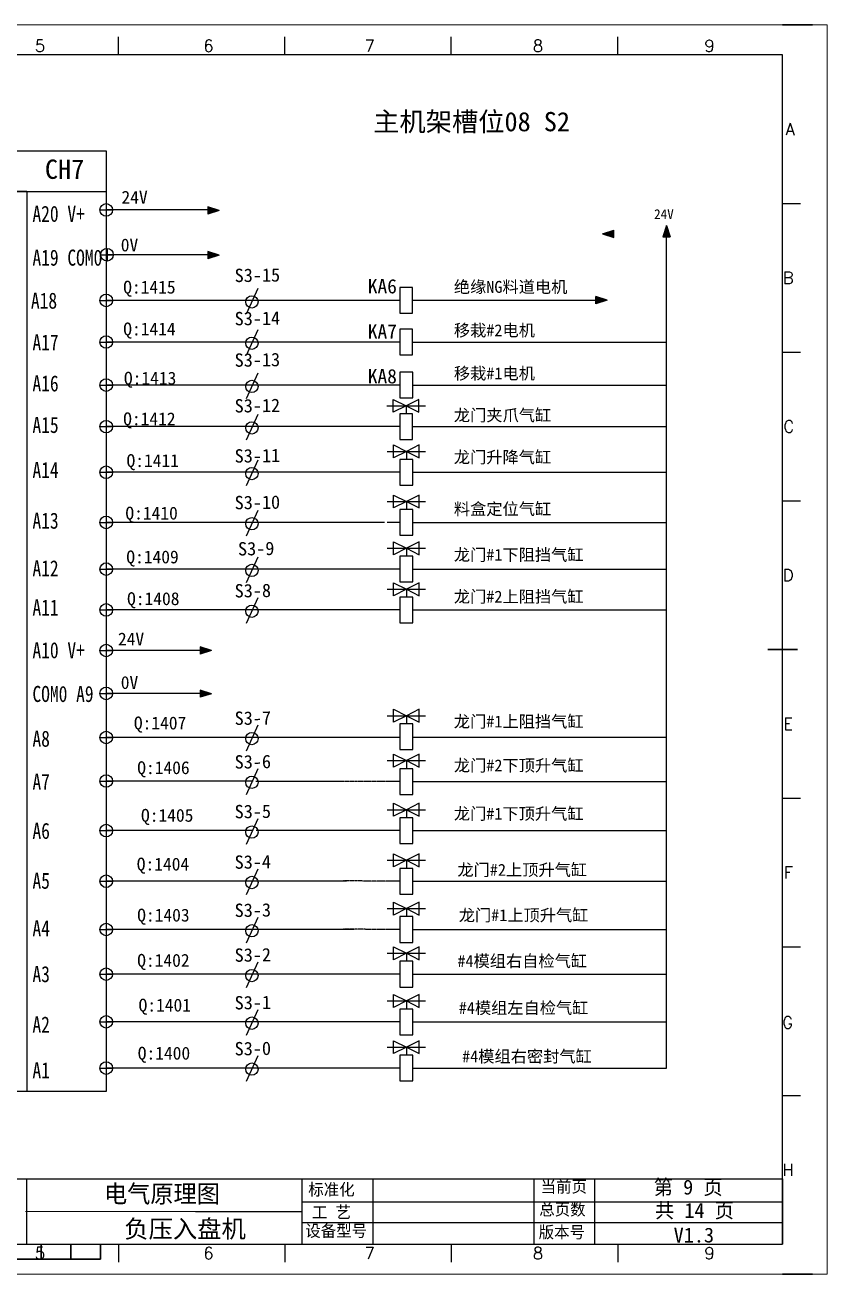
# Model space of a CAD drawing. Extents: x 2368 to 9674, y -1476 to 1321.
# Drawn here: x 8739.1 to 9009, y 901.5 to 1321.5 of the extents above; entities that cross this region are included whole.
import ezdxf
from ezdxf.enums import TextEntityAlignment as Align

# ---------------------------------------------------------------- set-up
doc = ezdxf.new("R2010")
doc.units = 0
doc.header["$MEASUREMENT"] = 0
doc.linetypes.add('ACANSTGL', pattern=[0.11811, 0.07874, -0.03937])
doc.layers.add('1', color=3, linetype='Continuous', lineweight=20)
doc.layers.add('AE_BOR', color=1, linetype='Continuous')
doc.layers.add('SYMS', color=7, linetype='Continuous')
doc.styles.add('HZ', font='', dxfattribs={"width": 0.8})
doc.styles.add('WD', font='romans.shx', dxfattribs={"bigfont": 'gbcbig.shx'})
doc.styles.get('HZ').set_extended_font_data('SimSun')

# ---------------------------------------------------------------- blocks, each defined once
blk = doc.blocks.new('gb_a2_a')
for p, q in [((584, 410), (25, 410)), ((584, 10), (584, 410)), ((25, 10), (584, 10))]:
    blk.add_line(p, q)
at = {"layer": 'AE_BOR', "color": 1, "lineweight": 15}
for p, q in [((4.93, 420), (598.93, 420)), ((598.93, 420), (598.93, 0)), ((598.93, 0), (4.93, 0))]:
    blk.add_line(p, q, dxfattribs=at)
at = {"layer": 'AE_BOR', "lineweight": 30}
for p, q in [((594, 420), (584, 420)), ((594, 0), (584, 0))]:
    blk.add_line(p, q, dxfattribs=at)
at = {"layer": 'AE_BOR'}
for p, q in [((360.5, 410), (360.5, 416)), ((416.5, 410), (416.5, 416)), ((472.5, 410), (472.5, 416)), ((528.5, 410), (528.5, 416)), ((584, 360), (590, 360)), ((584, 310), (590, 310)), ((584, 260), (590, 260)), ((584, 160), (590, 160)), ((584, 110), (590, 110)), ((584, 60), (590, 60)), ((360.5, 10), (360.5, 4)), ((416.5, 10), (416.5, 4)), ((472.5, 10), (472.5, 4)), ((528.5, 10), (528.5, 4))]:
    blk.add_line(p, q, dxfattribs=at)
at = {"layer": 'AE_BOR', "color": 2, "lineweight": 30}
for p, q in [((579, 210), (589, 210)), ((334.5, 5), (334.5, 10)), ((344.5, 5), (344.5, 10)), ((354.5, 5), (354.5, 10)), ((254.5, 5), (354.5, 5))]:
    blk.add_line(p, q, dxfattribs=at)
at = {"layer": 'AE_BOR', "style": 'WD'}
for s, p in [('5', (334.12, 411)), ('6', (390.81, 411)), ('7', (445.01, 411)), ('8', (501.67, 411)), ('9', (559.4, 411)), ('5', (334.12, 5)), ('6', (390.81, 5)), ('7', (445.01, 5)), ('8', (501.67, 5)), ('9', (559.4, 5))]:
    blk.add_text(s, height=4, dxfattribs=at).set_placement(p, align=Align.CENTER)
for s, p in [('A', (588.05, 385)), ('B', (587.67, 335)), ('C', (587.86, 285)), ('D', (587.67, 235)), ('E', (587.48, 185)), ('F', (587.48, 135)), ('F', (587.48, 135)), ('G', (587.48, 84.56)), ('H', (587.67, 35))]:
    blk.add_text(s, height=4, dxfattribs=at).set_placement(p, align=Align.MIDDLE_RIGHT)

msp = doc.modelspace()

# ---------------------------------------------------------------- hatches: boundary and pattern name
for points in [[(8804.46508, 1259.08493), (8800.64467, 1257.8606), (8800.64467, 1260.30926)], [(8933.38108, 1251.29739), (8937.20149, 1252.52172), (8937.20149, 1250.07307)], [(8954.91804, 1254.1058), (8956.14237, 1250.28539), (8953.69371, 1250.28539)], [(8804.46508, 1244.11493), (8800.64467, 1242.8906), (8800.64467, 1245.33926)], [(8935.04601, 1228.95441), (8931.22559, 1230.17874), (8931.22559, 1227.73009)], [(8801.82508, 1111.10493), (8798.00467, 1109.8806), (8798.00467, 1112.32926)], [(8801.82508, 1096.63493), (8798.00467, 1095.4106), (8798.00467, 1097.85926)]]:
    msp.add_hatch(color=256).paths.add_polyline_path(points)

# ---------------------------------------------------------------- linework, layer by layer
for p, q in [((8668.26104, 1265.51692), (8766.43018, 1265.51692)), ((8804.46508, 1259.08493), (8800.64467, 1260.30926)), ((8800.64467, 1260.30926), (8800.64467, 1257.8606)), ((8800.82697, 1259.31609), (8766.43018, 1259.29052)), ((8804.46508, 1259.08493), (8800.64467, 1257.8606)), ((8933.38108, 1251.29739), (8937.20149, 1252.52172)), ((8937.20149, 1250.07307), (8937.20149, 1252.52172)), ((8954.91804, 1254.1058), (8953.69371, 1250.28539)), ((8954.91804, 1233.51277), (8954.91804, 1254.1058)), ((8954.91804, 1254.1058), (8956.14237, 1250.28539)), ((8933.38108, 1251.29739), (8937.20149, 1250.07307)), ((8953.69371, 1250.28539), (8956.14237, 1250.28539)), ((8800.91697, 1244.18609), (8766.43018, 1244.23769)), ((8804.46508, 1244.11493), (8800.64467, 1245.33926)), ((8800.64467, 1245.33926), (8800.64467, 1242.8906)), ((8804.46508, 1244.11493), (8800.64467, 1242.8906)), ((8817.46168, 1232.85144), (8813.51444, 1224.21058)), ((8865.19061, 1228.87398), (8766.43018, 1228.87398)), ((8931.71549, 1228.87398), (8869.51061, 1228.87398)), ((8935.04601, 1228.95441), (8931.22559, 1230.17874)), ((8931.22559, 1227.73009), (8931.22559, 1230.17874)), ((8935.04601, 1228.95441), (8931.22559, 1227.73009)), ((8817.46168, 1218.97059), (8813.51444, 1210.32972)), ((8860.87061, 1214.88328), (8766.43018, 1214.88328)), ((8865.19061, 1214.88328), (8860.87061, 1214.88328)), ((8869.51061, 1214.88328), (8954.91804, 1214.88328)), ((8869.51061, 1214.88328), (8873.83061, 1214.88328)), ((8817.46168, 1204.43321), (8813.51444, 1195.79234)), ((8860.87061, 1200.40796), (8766.43018, 1200.40796)), ((8865.26359, 1200.40796), (8860.94359, 1200.40796)), ((8869.58359, 1200.40796), (8954.91804, 1200.40796)), ((8869.58359, 1200.40796), (8873.90359, 1200.40796)), ((8860.87061, 1193.43725), (8873.83061, 1193.43725)), ((8863.03061, 1195.59725), (8867.35061, 1193.43725)), ((8863.03061, 1191.27725), (8863.03061, 1195.59725)), ((8867.35061, 1193.43725), (8863.03061, 1191.27725)), ((8871.67061, 1195.59725), (8867.35061, 1193.43725)), ((8867.35061, 1193.43725), (8867.35061, 1191.81725)), ((8867.35061, 1193.43725), (8871.67061, 1191.27725)), ((8871.67061, 1191.27725), (8871.67061, 1195.59725)), ((8817.46168, 1190.49308), (8813.51444, 1181.85222)), ((8867.35061, 1191.81725), (8867.35061, 1190.73725)), ((8860.87061, 1186.41725), (8766.43018, 1186.41725)), ((8865.19061, 1186.41725), (8860.87061, 1186.41725)), ((8869.51061, 1186.41725), (8954.91804, 1186.41725)), ((8869.51061, 1186.41725), (8873.83061, 1186.41725)), ((8863.10359, 1180.27158), (8867.42359, 1178.11158)), ((8863.10359, 1175.95158), (8863.10359, 1180.27158)), ((8871.74359, 1180.27158), (8867.42359, 1178.11158)), ((8871.74359, 1175.95158), (8871.74359, 1180.27158)), ((8860.94359, 1178.11158), (8873.90359, 1178.11158)), ((8867.42359, 1178.11158), (8863.10359, 1175.95158)), ((8867.42359, 1178.11158), (8867.42359, 1176.49158)), ((8867.42359, 1178.11158), (8871.74359, 1175.95158)), ((8867.42359, 1176.49158), (8867.42359, 1175.41158)), ((8817.46168, 1175.1116), (8813.51444, 1166.47073)), ((8861.29785, 1171.09158), (8766.43018, 1171.09158)), ((8865.26359, 1171.09158), (8860.94359, 1171.09158)), ((8869.58359, 1171.09158), (8873.90359, 1171.09158)), ((8873.90359, 1171.09158), (8954.91804, 1171.09158)), ((8863.10359, 1163.41023), (8867.42359, 1161.25023)), ((8863.10359, 1159.09023), (8863.10359, 1163.41023)), ((8871.74359, 1163.41023), (8867.42359, 1161.25023)), ((8871.74359, 1159.09023), (8871.74359, 1163.41023)), ((8860.94359, 1161.25023), (8873.90359, 1161.25023)), ((8867.42359, 1161.25023), (8863.10359, 1159.09023)), ((8867.42359, 1161.25023), (8867.42359, 1159.63023)), ((8867.42359, 1161.25023), (8871.74359, 1159.09023)), ((8867.42359, 1159.63023), (8867.42359, 1158.55023)), ((8817.46168, 1158.2698), (8813.51444, 1149.62893)), ((8860.06719, 1154.23023), (8766.43018, 1154.23023)), ((8865.26359, 1154.23023), (8860.94359, 1154.23023)), ((8869.58359, 1154.23023), (8873.90359, 1154.23023)), ((8873.90359, 1154.23023), (8954.91804, 1154.23023)), ((8863.10359, 1147.69026), (8867.42359, 1145.53026)), ((8863.10359, 1143.37026), (8863.10359, 1147.69026)), ((8871.74359, 1147.69026), (8867.42359, 1145.53026)), ((8871.74359, 1143.37026), (8871.74359, 1147.69026)), ((8817.46168, 1142.57535), (8813.51444, 1133.93448)), ((8860.94359, 1145.53026), (8873.90359, 1145.53026)), ((8867.42359, 1145.53026), (8863.10359, 1143.37026)), ((8867.42359, 1145.53026), (8867.42359, 1143.91026)), ((8867.42359, 1145.53026), (8871.74359, 1143.37026)), ((8867.42359, 1143.91026), (8867.42359, 1142.83026)), ((8861.7807, 1138.51026), (8766.43018, 1138.51026)), ((8865.26359, 1138.51026), (8860.94359, 1138.51026)), ((8869.58359, 1138.51026), (8873.90359, 1138.51026)), ((8873.90359, 1138.51026), (8954.91804, 1138.51026)), ((8860.94359, 1131.74226), (8873.90359, 1131.74226)), ((8863.10359, 1133.90226), (8867.42359, 1131.74226)), ((8863.10359, 1129.58226), (8863.10359, 1133.90226)), ((8867.42359, 1131.74226), (8863.10359, 1129.58226)), ((8871.74359, 1133.90226), (8867.42359, 1131.74226)), ((8867.42359, 1131.74226), (8867.42359, 1130.12226)), ((8867.42359, 1131.74226), (8871.74359, 1129.58226)), ((8867.42359, 1130.12226), (8867.42359, 1129.04226)), ((8871.74359, 1129.58226), (8871.74359, 1133.90226)), ((8817.46168, 1128.84722), (8813.51444, 1120.20636)), ((8865.26359, 1124.79784), (8766.43018, 1124.79784)), ((8869.58359, 1124.79784), (8954.91804, 1124.79784)), ((8798.15697, 1111.15768), (8766.43018, 1111.15768)), ((8801.82508, 1111.10493), (8798.00467, 1112.32926)), ((8798.00467, 1112.32926), (8798.00467, 1109.8806)), ((8801.82508, 1111.10493), (8798.00467, 1109.8806)), ((8798.15697, 1096.71801), (8766.43018, 1096.71801)), ((8801.82508, 1096.63493), (8798.00467, 1097.85926)), ((8798.00467, 1097.85926), (8798.00467, 1095.4106)), ((8801.82508, 1096.63493), (8798.00467, 1095.4106)), ((8860.94359, 1089.20956), (8873.90359, 1089.20956)), ((8863.10359, 1091.36956), (8867.42359, 1089.20956)), ((8863.10359, 1087.04956), (8863.10359, 1091.36956)), ((8867.42359, 1089.20956), (8863.10359, 1087.04956)), ((8871.74359, 1091.36956), (8867.42359, 1089.20956)), ((8867.42359, 1089.20956), (8871.74359, 1087.04956)), ((8867.42359, 1089.20956), (8867.42359, 1087.58956)), ((8871.74359, 1087.04956), (8871.74359, 1091.36956)), ((8817.46168, 1085.99542), (8813.51444, 1077.35456)), ((8867.42359, 1087.58956), (8867.42359, 1086.50956)), ((8850.69045, 1081.90356), (8766.43018, 1081.90356)), ((8865.26359, 1081.90356), (8845.80501, 1081.90356)), ((8954.97304, 1081.90356), (8869.58359, 1081.90356)), ((8863.10359, 1076.26783), (8867.42359, 1074.10783)), ((8863.10359, 1071.94783), (8863.10359, 1076.26783)), ((8871.74359, 1076.26783), (8867.42359, 1074.10783)), ((8871.74359, 1071.94783), (8871.74359, 1076.26783)), ((8817.46168, 1071.31061), (8813.51444, 1062.66975)), ((8860.94359, 1074.10783), (8873.90359, 1074.10783)), ((8867.42359, 1074.10783), (8863.10359, 1071.94783)), ((8867.42359, 1074.10783), (8871.74359, 1071.94783)), ((8867.42359, 1074.10783), (8867.42359, 1072.48783)), ((8867.42359, 1072.48783), (8867.42359, 1071.40783)), ((8815.84073, 1067.26496), (8766.43018, 1067.26496)), ((8865.26359, 1067.08783), (8860.94359, 1067.08783)), ((8869.58359, 1067.08783), (8873.90359, 1067.08783)), ((8873.90359, 1067.08783), (8954.91804, 1067.08783)), ((8863.10359, 1059.76783), (8867.42359, 1057.60783)), ((8863.10359, 1055.44783), (8863.10359, 1059.76783)), ((8871.74359, 1059.76783), (8867.42359, 1057.60783)), ((8871.74359, 1055.44783), (8871.74359, 1059.76783)), ((8817.46168, 1054.59052), (8813.51444, 1045.94965)), ((8860.94359, 1057.60783), (8873.90359, 1057.60783)), ((8867.42359, 1057.60783), (8863.10359, 1055.44783)), ((8867.42359, 1057.60783), (8871.74359, 1055.44783)), ((8867.42359, 1057.60783), (8867.42359, 1055.98783)), ((8867.42359, 1055.98783), (8867.42359, 1054.90783)), ((8815.84073, 1050.58783), (8766.43018, 1050.58783)), ((8865.26359, 1050.58783), (8860.94359, 1050.58783)), ((8869.58359, 1050.58783), (8873.90359, 1050.58783)), ((8873.90359, 1050.58783), (8954.91804, 1050.58783)), ((8863.10359, 1042.75559), (8867.42359, 1040.59559)), ((8863.10359, 1038.43559), (8863.10359, 1042.75559)), ((8871.74359, 1042.75559), (8867.42359, 1040.59559)), ((8871.74359, 1038.43559), (8871.74359, 1042.75559)), ((8817.46168, 1037.61716), (8813.51444, 1028.9763)), ((8860.94359, 1040.59559), (8873.90359, 1040.59559)), ((8867.42359, 1040.59559), (8863.10359, 1038.43559)), ((8867.42359, 1040.59559), (8871.74359, 1038.43559)), ((8867.42359, 1040.59559), (8867.42359, 1038.97559)), ((8867.42359, 1038.97559), (8867.42359, 1037.89559)), ((8847.24739, 1033.57559), (8766.43018, 1033.57559)), ((8865.26359, 1033.57559), (8860.94359, 1033.57559)), ((8869.58359, 1033.57559), (8873.90359, 1033.57559)), ((8873.90359, 1033.57559), (8954.91804, 1033.57559)), ((8863.10359, 1026.50993), (8867.42359, 1024.34993)), ((8863.10359, 1022.18993), (8863.10359, 1026.50993)), ((8871.74359, 1026.50993), (8867.42359, 1024.34993)), ((8871.74359, 1022.18993), (8871.74359, 1026.50993)), ((8817.46168, 1021.40665), (8813.51444, 1012.76578)), ((8860.94359, 1024.34993), (8873.90359, 1024.34993)), ((8867.42359, 1024.34993), (8863.10359, 1022.18993)), ((8867.42359, 1024.34993), (8871.74359, 1022.18993)), ((8867.42359, 1024.34993), (8867.42359, 1022.72993)), ((8867.42359, 1022.72993), (8867.42359, 1021.64993)), ((8849.87241, 1017.32993), (8766.43018, 1017.32993)), ((8865.26359, 1017.32993), (8860.94359, 1017.32993)), ((8869.58359, 1017.32993), (8873.90359, 1017.32993)), ((8873.90359, 1017.32993), (8954.91804, 1017.32993)), ((8860.94359, 1009.33382), (8873.90359, 1009.33382)), ((8863.10359, 1011.49382), (8867.42359, 1009.33382)), ((8863.10359, 1007.17382), (8863.10359, 1011.49382)), ((8867.42359, 1009.33382), (8863.10359, 1007.17382)), ((8871.74359, 1011.49382), (8867.42359, 1009.33382)), ((8867.42359, 1009.33382), (8871.74359, 1007.17382)), ((8867.42359, 1009.33382), (8867.42359, 1007.71382)), ((8871.74359, 1007.17382), (8871.74359, 1011.49382)), ((8817.46168, 1006.34042), (8813.51444, 997.69955)), ((8867.42359, 1007.71382), (8867.42359, 1006.63382)), ((8861.78416, 1002.31382), (8766.43018, 1002.31382)), ((8865.26359, 1002.31382), (8860.94359, 1002.31382)), ((8869.58359, 1002.31382), (8873.90359, 1002.31382)), ((8873.90359, 1002.31382), (8954.91804, 1002.31382)), ((8863.10359, 995.45871), (8867.42359, 993.29871)), ((8863.10359, 991.13871), (8863.10359, 995.45871)), ((8871.74359, 995.45871), (8867.42359, 993.29871)), ((8871.74359, 991.13871), (8871.74359, 995.45871)), ((8860.94359, 993.29871), (8873.90359, 993.29871)), ((8867.42359, 993.29871), (8863.10359, 991.13871)), ((8867.42359, 993.29871), (8871.74359, 991.13871)), ((8867.42359, 993.29871), (8867.42359, 991.67871)), ((8867.42359, 991.67871), (8867.42359, 990.59871)), ((8817.46168, 990.32063), (8813.51444, 981.67976)), ((8861.88304, 986.27871), (8766.43018, 986.27871)), ((8865.26359, 986.27871), (8860.94359, 986.27871)), ((8869.58359, 986.27871), (8873.90359, 986.27871)), ((8873.90359, 986.27871), (8954.91804, 986.27871)), ((8863.10359, 979.91609), (8867.42359, 977.75609)), ((8863.10359, 975.59609), (8863.10359, 979.91609)), ((8871.74359, 979.91609), (8867.42359, 977.75609)), ((8871.74359, 975.59609), (8871.74359, 979.91609)), ((8817.46168, 974.87297), (8813.51444, 966.2321)), ((8860.94359, 977.75609), (8873.90359, 977.75609)), ((8867.42359, 977.75609), (8863.10359, 975.59609)), ((8867.42359, 977.75609), (8871.74359, 975.59609)), ((8867.42359, 977.75609), (8867.42359, 976.13609)), ((8867.42359, 976.13609), (8867.42359, 975.05609)), ((8862.04196, 970.73609), (8766.43018, 970.73609)), ((8865.26359, 970.73609), (8860.94359, 970.73609)), ((8869.58359, 970.73609), (8873.90359, 970.73609)), ((8873.90359, 970.73609), (8954.91804, 970.73609)), ((8676.56921, 933.48401), (8796.46921, 933.48401)), ((8739.6346, 933.48401), (8739.6346, 911.48691)), ((8796.46921, 933.48401), (8934.04039, 933.48401)), ((8832.26376, 933.48401), (8832.26376, 911.48691)), ((8934.04039, 933.48401), (8994.03605, 933.48401)), ((8796.46921, 922.48401), (8832.23284, 922.48401)), ((8435.03605, 911.48691), (8994.03605, 911.48691))]:
    msp.add_line(p, q)
at = {"lineweight": -3}
for p, q in [((8766.43018, 1261.41056), (8766.43018, 1257.17047)), ((8764.31014, 1259.29052), (8768.55023, 1259.29052)), ((8764.59133, 1244.23769), (8768.83142, 1244.23769)), ((8766.71138, 1246.35774), (8766.71138, 1242.11765)), ((8766.43018, 1230.99403), (8766.43018, 1226.75394)), ((8954.91804, 970.73609), (8954.91804, 1234.45211)), ((8764.31014, 1228.87398), (8768.55023, 1228.87398)), ((8764.31014, 1214.88328), (8768.55023, 1214.88328)), ((8766.43018, 1217.00332), (8766.43018, 1212.76323)), ((8766.43018, 1202.528), (8766.43018, 1198.28791)), ((8764.31014, 1200.40796), (8768.55023, 1200.40796)), ((8764.31014, 1186.41725), (8768.55023, 1186.41725)), ((8766.43018, 1188.5373), (8766.43018, 1184.29721)), ((8766.43018, 1173.21162), (8766.43018, 1168.97153)), ((8764.31014, 1171.09158), (8768.55023, 1171.09158)), ((8766.43018, 1156.35028), (8766.43018, 1152.11019)), ((8764.31014, 1154.23023), (8768.55023, 1154.23023)), ((8764.31014, 1138.51026), (8768.55023, 1138.51026)), ((8766.43018, 1140.63031), (8766.43018, 1136.39022)), ((8766.43018, 1126.91789), (8766.43018, 1122.6778)), ((8764.31014, 1124.79784), (8768.55023, 1124.79784)), ((8766.43018, 1113.27772), (8766.43018, 1109.03763)), ((8764.31014, 1111.15768), (8768.55023, 1111.15768)), ((8764.31014, 1096.71801), (8768.55023, 1096.71801)), ((8766.43018, 1098.83806), (8766.43018, 1094.59797)), ((8766.43018, 1084.02361), (8766.43018, 1079.78352)), ((8764.31014, 1081.90356), (8768.55023, 1081.90356)), ((8764.31014, 1067.26496), (8768.55023, 1067.26496)), ((8766.43018, 1069.385), (8766.43018, 1065.14491)), ((8764.31014, 1050.58783), (8768.55023, 1050.58783)), ((8766.43018, 1052.70788), (8766.43018, 1048.46779)), ((8764.31014, 1033.57559), (8768.55023, 1033.57559)), ((8766.43018, 1035.69564), (8766.43018, 1031.45555)), ((8764.31014, 1017.32993), (8768.55023, 1017.32993)), ((8766.43018, 1019.44998), (8766.43018, 1015.20989)), ((8766.43018, 1004.43387), (8766.43018, 1000.19378)), ((8764.31014, 1002.31382), (8768.55023, 1002.31382)), ((8766.43018, 988.39876), (8766.43018, 984.15867)), ((8764.31014, 986.27871), (8768.55023, 986.27871)), ((8764.31014, 970.73609), (8768.55023, 970.73609)), ((8766.43018, 972.85614), (8766.43018, 968.61605))]:
    msp.add_line(p, q, dxfattribs=at)
at = {"lineweight": -3, "ltscale": 0.5}
for p, q in [((8816.74697, 1067.25609), (8845.9018, 1067.25609)), ((8816.88697, 1050.75609), (8862.53915, 1050.75609))]:
    msp.add_line(p, q, dxfattribs=at)
at = {"linetype": 'ACANSTGL'}
for p, q in [((8860.94359, 1067.08783), (8845.71697, 1067.08783)), ((8860.94359, 1033.57559), (8846.24697, 1033.69609)), ((8860.94359, 1017.32993), (8846.24697, 1017.45043))]:
    msp.add_line(p, q, dxfattribs=at)
at = {"color": 0, "ltscale": 2}
for p, q in [((8856.15159, 933.48401), (8856.15159, 911.48691)), ((8930.73378, 933.48401), (8930.73378, 911.48691)), ((8832.34552, 925.72895), (8994.03605, 925.79186)), ((8832.23284, 918.76355), (8994.03605, 918.76355))]:
    msp.add_line(p, q, dxfattribs=at)
at = {"color": 0}
for p, q in [((8910.31918, 933.48401), (8910.31918, 911.48691)), ((8994.03605, 933.48401), (8994.03605, 911.48691))]:
    msp.add_line(p, q, dxfattribs=at)
at = {"lineweight": 9, "ltscale": 0.1}
msp.add_line((8739.26642, 922.48401), (8796.46921, 922.48401), dxfattribs=at)
for points in [[(8668.26104, 1279.17408), (8766.43018, 1279.17408), (8766.43018, 962.8331), (8668.26104, 962.8331)], [(8697.56379, 1265.59188), (8739.69359, 1265.59188), (8739.69359, 962.8331), (8697.56379, 962.8331)], [(8865.19061, 1224.59583), (8869.51061, 1224.59583), (8869.51061, 1233.23583), (8865.19061, 1233.23583)], [(8865.19061, 1210.56328), (8869.51061, 1210.56328), (8869.51061, 1219.20328), (8865.19061, 1219.20328)], [(8865.26359, 1196.08796), (8869.58359, 1196.08796), (8869.58359, 1204.72796), (8865.26359, 1204.72796)], [(8865.19061, 1182.09725), (8869.51061, 1182.09725), (8869.51061, 1190.73725), (8865.19061, 1190.73725)], [(8865.26359, 1166.77158), (8869.58359, 1166.77158), (8869.58359, 1175.41158), (8865.26359, 1175.41158)], [(8865.26359, 1149.91023), (8869.58359, 1149.91023), (8869.58359, 1158.55023), (8865.26359, 1158.55023)], [(8865.26359, 1134.19026), (8869.58359, 1134.19026), (8869.58359, 1142.83026), (8865.26359, 1142.83026)], [(8865.26359, 1120.40226), (8869.58359, 1120.40226), (8869.58359, 1129.04226), (8865.26359, 1129.04226)], [(8865.26359, 1077.86956), (8869.58359, 1077.86956), (8869.58359, 1086.50956), (8865.26359, 1086.50956)], [(8865.26359, 1062.76783), (8869.58359, 1062.76783), (8869.58359, 1071.40783), (8865.26359, 1071.40783)], [(8865.26359, 1046.26783), (8869.58359, 1046.26783), (8869.58359, 1054.90783), (8865.26359, 1054.90783)], [(8865.26359, 1029.25559), (8869.58359, 1029.25559), (8869.58359, 1037.89559), (8865.26359, 1037.89559)], [(8865.26359, 1013.00993), (8869.58359, 1013.00993), (8869.58359, 1021.64993), (8865.26359, 1021.64993)], [(8865.26359, 997.99382), (8869.58359, 997.99382), (8869.58359, 1006.63382), (8865.26359, 1006.63382)], [(8865.26359, 981.95871), (8869.58359, 981.95871), (8869.58359, 990.59871), (8865.26359, 990.59871)], [(8865.26359, 966.41609), (8869.58359, 966.41609), (8869.58359, 975.05609), (8865.26359, 975.05609)]]:
    msp.add_lwpolyline(points, close=True)
at = {"lineweight": -3}
for centre in [(8766.43018, 1259.29052), (8766.71138, 1244.23769), (8766.43018, 1228.87398), (8766.43018, 1214.88328), (8766.43018, 1200.40796), (8766.43018, 1186.41725), (8766.43018, 1171.09158), (8766.43018, 1154.23023), (8766.43018, 1138.51026), (8766.43018, 1124.79784), (8766.43018, 1111.15768), (8766.43018, 1096.71801), (8766.43018, 1081.90356), (8766.43018, 1067.26496), (8766.43018, 1050.58783), (8766.43018, 1033.57559), (8766.43018, 1017.32993), (8766.43018, 1002.31382), (8766.43018, 986.27871), (8766.43018, 970.73609)]:
    msp.add_circle(centre, 2.12004, dxfattribs=at)
at = {"color": 6}
for centre in [(8815.45155, 1228.37093), (8815.45155, 1214.49007), (8815.45155, 1199.95269), (8815.45155, 1186.01257), (8815.45155, 1170.63108), (8815.45155, 1153.78928), (8815.45155, 1138.09483), (8815.45155, 1124.36671), (8815.45155, 1081.51491), (8815.45155, 1066.8301), (8815.45155, 1050.11), (8815.45155, 1033.13665), (8815.45155, 1016.92614), (8815.45155, 1001.8599), (8815.45155, 985.84011), (8815.45155, 970.39246)]:
    msp.add_circle(centre, 2.07563, dxfattribs=at)

# ---------------------------------------------------------------- block references
msp.add_blockref('gb_a2_a', (8410.03605, 901.48691))

# ---------------------------------------------------------------- texts
at = {"attachment_point": 1}
for s, insert, char_height, width in [('{\\fFangSong|b0|i0|c134|p49;主机架槽位08 S2}', (8856.25092, 1292.22015), 6.48, 112.7203694), ('{\\fFangSong|b0|i0|c134|p49;CH7}', (8745.81047, 1276.22371), 6.48, 34.6537309), ('{\\fSimSun|b0|i0|c134|p2;24V}', (8771.57091, 1265.72741), 4.32, 56.1737709), ('24V', (8950.77731, 1259.52256), 3.24, 9.7955398), ('{\\fSimSun|b0|i0|c134|p2;0V}', (8771.32964, 1249.67712), 4.32, 56.1737709), (' Q:1415', (8769.21387, 1235.49469), 4.32, 56.1737709), ('{\\fSimSun|b0|i0|c134|p2;绝缘NG料道电机}', (8883.40633, 1235.41878), 4, 69.1070273), (' Q:1414', (8769.22987, 1221.43494), 4.32, 56.1737709), ('{\\fSimSun|b0|i0|c134|p2;移栽#2电机}', (8883.40633, 1220.82407), 4, 77.304203), ('{\\fSimSun|b0|i0|c134|p2;移栽#1电机}', (8883.40633, 1206.34731), 4, 69.1070273), (' Q:1413', (8769.45294, 1204.8829), 4.32, 56.1737709), ('{\\fSimSun|b0|i0|c134|p2;龙门夹爪气缸}', (8883.40633, 1192.25882), 4, 77.304203), (' Q:1412', (8769.2079, 1191.21114), 4.32, 56.1737709), (' Q:1411', (8770.33251, 1177.16851), 4.32, 56.1737709), ('{\\fSimSun|b0|i0|c134|p2;龙门升降气缸}', (8883.40633, 1178.16635), 4, 69.1070273), (' Q:1410', (8769.95364, 1159.50544), 4.32, 56.1737709), ('{\\fSimSun|b0|i0|c134|p2;料盒定位气缸}', (8883.40633, 1160.74739), 4, 69.1070273), (' Q:1409', (8770.26417, 1144.78077), 4.32, 56.1737709), ('{\\fSimSun|b0|i0|c134|p2;龙门#1下阻挡气缸}', (8883.40633, 1145.33715), 4, 69.1070273), (' Q:1408', (8770.51962, 1130.73723), 4.32, 56.1737709), ('{\\fSimSun|b0|i0|c134|p2;龙门#2上阻挡气缸}', (8883.40633, 1131.27189), 4, 69.1070273), ('{\\fSimSun|b0|i0|c134|p2;24V}', (8770.38792, 1117.17207), 4.32, 56.1737709), ('{\\fSimSun|b0|i0|c134|p2;0V}', (8771.33023, 1102.54414), 4.32, 56.1737709), (' Q:1407', (8772.80594, 1088.94004), 4.32, 56.1737709), ('{\\fSimSun|b0|i0|c134|p2;龙门#1上阻挡气缸}', (8883.40633, 1089.28106), 4, 69.1070273), (' Q:1406', (8773.93987, 1073.90317), 4.32, 56.1737709), ('{\\fSimSun|b0|i0|c134|p2;龙门#2下顶升气缸}', (8883.40633, 1074.50216), 4, 69.1070273), ('{\\fSimSun|b0|i0|c134|p2;龙门#1下顶升气缸}', (8883.40633, 1058.2872), 4, 69.1070273), ('Q:1405', (8778.14412, 1057.88486), 4.32, 56.1737709), (' Q:1404', (8773.77855, 1041.48781), 4.32, 56.1737709), ('{\\fSimSun|b0|i0|c134|p2;龙门#2上顶升气缸}', (8884.59716, 1039.40262), 4, 65.8314748), ('{\\fSimSun|b0|i0|c134|p2;龙门#1上顶升气缸}', (8885.04901, 1024.14599), 4, 65.5577127), (' Q:1403', (8773.92458, 1024.3324), 4.32, 56.1737709), (' Q:1402', (8773.92458, 1009.12935), 4.32, 56.1737709), ('{\\fSimSun|b0|i0|c134|p2;#4模组右自检气缸}', (8884.59716, 1008.75147), 4, 65.8279939), (' Q:1401', (8774.38757, 994.0676), 4.32, 56.1737709), ('{\\fSimSun|b0|i0|c134|p2;#4模组左自检气缸}', (8885.04901, 992.97337), 4, 66.5805206), (' Q:1400', (8774.11169, 977.90112), 4.32, 56.1737709), ('{\\fSimSun|b0|i0|c134|p2;#4模组右密封气缸}', (8886.17859, 976.67566), 4, 56.1737709), ('第 9 页', (8950.65343, 933.20998), 5, 38.1635092), ('共 14 页', (8951.06321, 925.37331), 5, 40.4924398), ('V1.3', (8957.35158, 917.0843), 5, 40.4924398)]:
    msp.add_mtext(s, dxfattribs=dict(at, insert=insert, char_height=char_height, width=width))
at = {"lineweight": 0, "char_height": 4.8, "width": 8.1987172, "attachment_point": 1}
for s, insert in [('{\\fSimSun|b0|i0|c134|p2;KA6}', (8854.45066, 1236.03672)), ('{\\fSimSun|b0|i0|c134|p2;KA7}', (8854.45066, 1220.82541)), ('{\\fSimSun|b0|i0|c134|p2;KA8}', (8854.45066, 1205.77944))]:
    msp.add_mtext(s, dxfattribs=dict(at, insert=insert))
at = {"color": 0, "ltscale": 2, "attachment_point": 1}
for s, insert, char_height, width in [('标准化', (8834.42344, 931.90308), 4, 23.3399102), ('当前页', (8912.61737, 932.88847), 4, 19.3450259), ('电气原理图', (8765.68604, 931.48063), 6, 43.9128196), ('工 艺', (8835.67951, 924.28086), 4, 19.3450259), ('总页数', (8912.13785, 925.20673), 4, 19.3450259), ('{\\fSimSun|b0|i0|c134|p2;负压入盘机}', (8772.50725, 919.66856), 6, 43.9128196), ('设备型号', (8833.41083, 918.02035), 4, 31.672048), ('版本号', (8911.93234, 917.56412), 4, 19.3450259)]:
    msp.add_mtext(s, dxfattribs=dict(at, insert=insert, char_height=char_height, width=width))
at = {"layer": '1', "color": 0, "char_height": 5.4, "attachment_point": 1, "style": 'HZ'}
for s, insert, width in [('A20 V+', (8741.61477, 1260.68718), 26.3635826), ('A19 COM0', (8741.61477, 1245.94987), 25.0966071), (' A18', (8738.16438, 1231.49239), 36.0605601), ('A17', (8741.61477, 1217.44405), 5.8386613), ('A16', (8741.61477, 1203.67366), 5.8386613), ('A15', (8741.61477, 1189.6982), 5.8386613), ('A14', (8741.61477, 1174.53553), 5.8386613), ('A13', (8741.61477, 1157.51714), 5.8386613), ('A12', (8741.61477, 1141.48871), 5.8386613), ('A11', (8741.61477, 1128.31717), 5.8386613), ('A10 V+', (8741.61477, 1113.94116), 45.1053605), ('COM0 A9', (8741.61477, 1099.24162), 29.3958352), ('A8', (8741.61477, 1084.18903), 5.8386613), ('A7', (8741.61477, 1069.7018), 5.8386613), ('A6', (8741.61477, 1053.20835), 5.8386613), ('A5', (8741.61477, 1036.4341), 5.8386613), ('A4', (8741.61477, 1020.44999), 5.8386613), ('A3', (8741.61477, 1005.03352), 5.8386613), ('A2', (8741.61477, 988.08178), 5.8386613), ('A1', (8741.61477, 972.70216), 5.8386613)]:
    msp.add_mtext(s, dxfattribs=dict(at, insert=insert, width=width))
at = {"layer": 'SYMS', "lineweight": -3}
for s, p in [('S3-15', (8809.67082, 1235.01244)), ('S3-14', (8809.67082, 1220.47507)), ('S3-13', (8809.67082, 1206.53494)), ('S3-12', (8809.67082, 1191.15346)), ('S3-11', (8809.67082, 1174.31165)), ('S3-10', (8809.67082, 1158.6172)), ('S3-9', (8810.80974, 1143.08519)), ('S3-8', (8809.67082, 1128.96097)), ('S3-7', (8809.67082, 1086.10917)), ('S3-6', (8809.67082, 1071.42436)), ('S3-5', (8809.67082, 1054.70427)), ('S3-4', (8809.67082, 1037.73092)), ('S3-3', (8809.67082, 1021.5204)), ('S3-2', (8809.67082, 1006.45417)), ('S3-1', (8809.67082, 990.43438)), ('S3-0', (8809.67082, 974.98672))]:
    msp.add_text(s, height=4.5, rotation=0.7952513, dxfattribs=at).set_placement(p)

doc.saveas('drawing.dxf')
